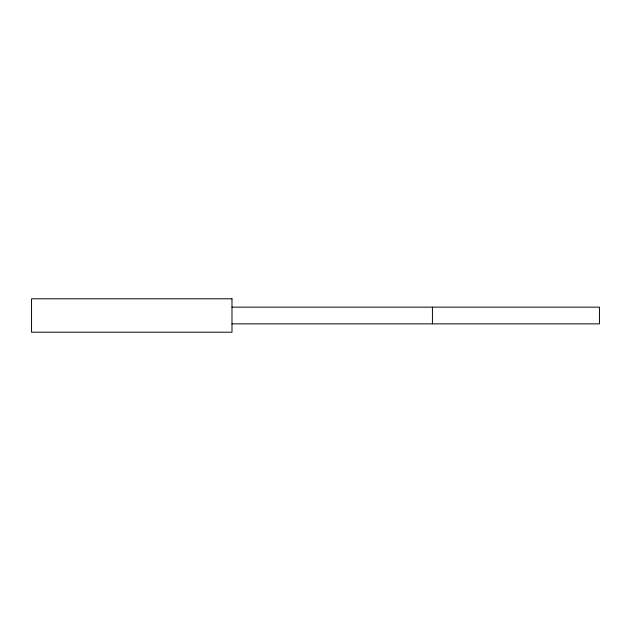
<?xml version="1.0" encoding="UTF-8"?>
<svg xmlns="http://www.w3.org/2000/svg" width="631" height="631" viewBox="0 0 631 631"><rect width="100%" height="100%" fill="white"/><g stroke="black" fill="none" stroke-linecap="round" stroke-linejoin="round"><path stroke-width="0.95" d="M231.987 307.147L599.45 307.147L599.45 323.853L231.987 323.853M432.424 307.147L432.424 323.853M231.987 298.794L31.55 298.794L31.55 332.206L231.987 332.206L231.987 298.794"/></g></svg>
